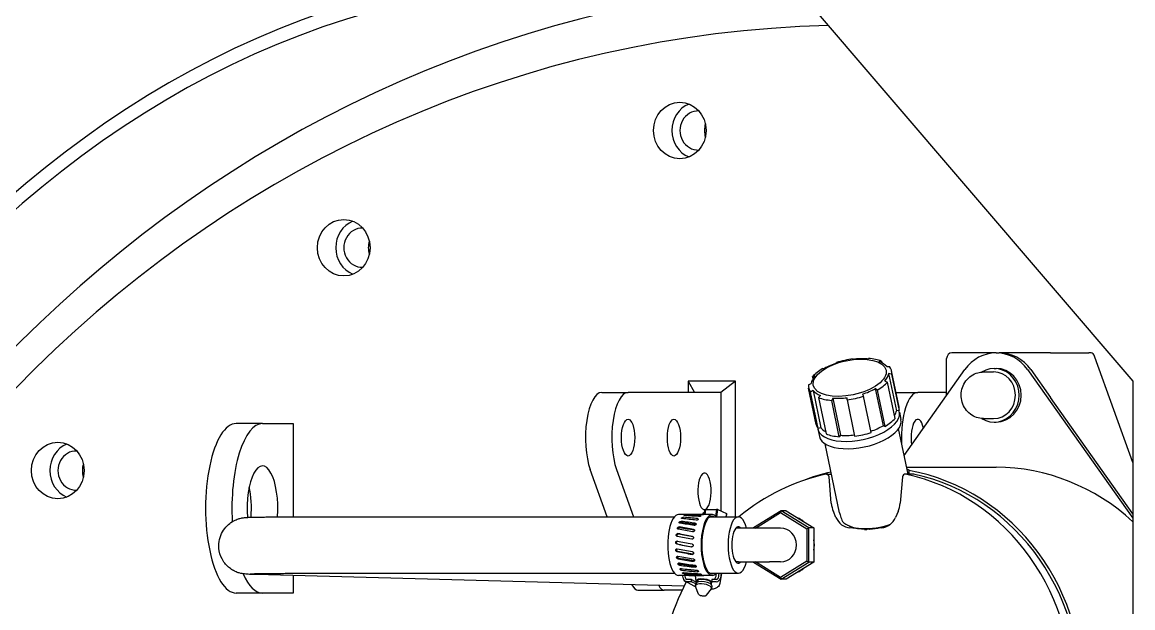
# Model space of a CAD drawing. Header units: millimetres. Extents: x -4172 to 126100, y -2 to 142133.
# Drawn here: x 13260.7 to 13654.1, y 43972.4 to 44179.6 of the extents above; entities that cross this region are included whole.
import ezdxf

# ---------------------------------------------------------------- set-up
doc = ezdxf.new("R2010")
doc.units = ezdxf.units.MM
doc.header["$LTSCALE"] = 100
doc.layers.add('Visible', color=7, linetype='Continuous', lineweight=25)

msp = doc.modelspace()

# ---------------------------------------------------------------- linework, layer by layer
at = {"layer": 'Visible'}
for p, q in [((13397.18, 44352.58), (13654.08, 44052.58)), ((13605.7, 44062.58), (13590, 44062.58)), ((13605.7, 44062.58), (13606.79, 44062.58)), ((13624.88, 44062.58), (13606.79, 44062.58)), ((13624.88, 44062.58), (13638.46, 44062.58)), ((13639.34, 44062.58), (13638.46, 44062.58)), ((13549.42, 44059.07), (13549.17, 44059.16)), ((13549.2, 44059), (13549.17, 44059.16)), ((13555, 44060.46), (13554.87, 44060.29)), ((13555, 44060.46), (13555.03, 44060.31)), ((13559.94, 44060.45), (13560.44, 44060.63)), ((13565.1, 44059.66), (13564.29, 44059.54)), ((13565.1, 44059.66), (13565.21, 44059.11)), ((13588.13, 44047.57), (13588.13, 44060.58)), ((13654.08, 44023.81), (13640.61, 44061.11)), ((13541.51, 44054.44), (13540.69, 44054.19)), ((13540.83, 44053.53), (13540.69, 44054.19)), ((13544.29, 44057.02), (13544.86, 44057.08)), ((13566.91, 44057.77), (13567.9, 44057.76)), ((13568.66, 44055.07), (13567.61, 44055.26)), ((13567.61, 44055.26), (13570.35, 44042.1)), ((13571.3, 44043.41), (13568.63, 44056.26)), ((13568.66, 44055.07), (13571.33, 44042.22)), ((13573.08, 44026.31), (13594.56, 44056.65)), ((13601.19, 44055.83), (13604.8, 44055.83)), ((13604.98, 44057.08), (13605.7, 44057.08)), ((13616.84, 44056.65), (13654.08, 44004.08)), ((13617.93, 44056.65), (13624.88, 44046.83)), ((13496.55, 44052.58), (13496.55, 44048.58)), ((13496.55, 44052.58), (13498.84, 44048.58)), ((13513.34, 44052.58), (13496.55, 44052.58)), ((13513.34, 44052.58), (13508.17, 44048.58)), ((13513.34, 44004.58), (13513.34, 44052.58)), ((13539.23, 44051.33), (13540.14, 44051.77)), ((13541.93, 44037.29), (13539.26, 44050.14)), ((13566.24, 44052.59), (13567.19, 44052.21)), ((13569.86, 44039.36), (13567.19, 44052.21)), ((13654.08, 44052.58), (13654.08, 43502.58)), ((13466, 44048.58), (13475.32, 44048.58)), ((13508.17, 44048.58), (13475.32, 44048.58)), ((13508.17, 44048.58), (13508.17, 44006.63)), ((13540.85, 44049.26), (13539.98, 44048.64)), ((13542.66, 44035.8), (13539.98, 44048.64)), ((13540.85, 44049.26), (13543.59, 44036.1)), ((13542.79, 44046.74), (13543.46, 44047.49)), ((13542.79, 44046.74), (13545.46, 44033.9)), ((13547.81, 44046.58), (13547.45, 44045.76)), ((13547.81, 44046.58), (13550.56, 44033.42)), ((13552.88, 44045.93), (13552.89, 44046.73)), ((13558.33, 44047.95), (13558.71, 44047.24)), ((13561.39, 44034.4), (13558.71, 44047.24)), ((13563.6, 44049.38), (13562.89, 44049.95)), ((13562.89, 44049.95), (13565.63, 44036.79)), ((13563.6, 44049.38), (13566.27, 44036.54)), ((13570.23, 44048.58), (13577.91, 44048.58)), ((13588.13, 44048.58), (13577.91, 44048.58)), ((13654.08, 44005.61), (13624.88, 44046.83)), ((13550.12, 44032.92), (13547.45, 44045.76)), ((13552.88, 44045.93), (13555.56, 44033.09)), ((13571.33, 44042.22), (13570.35, 44042.1)), ((13571.42, 44041.63), (13571.96, 44039.03)), ((13601.19, 44039.33), (13604.8, 44039.33)), ((13345.84, 44037.58), (13336.51, 44037.58)), ((13345.84, 44037.58), (13356.67, 44037.58)), ((13356.67, 44037.58), (13356.67, 44004.56)), ((13542.54, 44035.61), (13543.08, 44033.01)), ((13543.59, 44036.1), (13542.66, 44035.8)), ((13566.27, 44036.54), (13565.63, 44036.79)), ((13574.47, 44019.63), (13571.11, 44035.77)), ((13604.98, 44038.08), (13605.7, 44038.08)), ((13550.56, 44033.42), (13550.12, 44032.92)), ((13550.24, 44005.99), (13545.17, 44030.36)), ((13467.94, 44004.58), (13461.91, 44021.27)), ((13471.24, 44021.27), (13477.26, 44004.58)), ((13545.61, 44019.63), (13547.4, 44019.63)), ((13547.3, 44009.4), (13546.54, 44018.72)), ((13572.47, 44018.72), (13571.71, 44009.4)), ((13576.29, 44019.63), (13573.4, 44019.63)), ((13573.96, 44022.08), (13605.7, 44022.08)), ((13574.71, 44020.97), (13574.71, 44019.63)), ((13502.6, 44007.11), (13502.32, 44005.35)), ((13502.39, 44006.72), (13502.6, 44007.11)), ((13502.61, 44005.35), (13502.9, 44007.2)), ((13502.9, 44007.2), (13506.66, 44007.2)), ((13506.66, 44007.2), (13506.29, 44004.81)), ((13506.72, 44004.58), (13507.12, 44007.11)), ((13507.12, 44007.11), (13510.15, 44005.73)), ((13365.81, 44004.58), (13491.78, 44004.58)), ((13496.18, 44005.35), (13493.23, 44005.35)), ((13505.07, 44005.35), (13500.97, 44005.35)), ((13501.81, 44005.35), (13501.87, 44005.73)), ((13501.87, 44005.73), (13502.08, 44006.11)), ((13501.96, 44005.35), (13502.08, 44006.11)), ((13502.08, 44006.11), (13502.29, 44006.07)), ((13502.39, 44006.72), (13502.18, 44005.35)), ((13504.42, 44004.58), (13514.4, 44004.58)), ((13510.15, 44005.73), (13509.97, 44004.58)), ((13510.16, 44004.58), (13510.31, 44005.54)), ((13529.54, 44006.7), (13519.75, 44000.64)), ((13520.4, 44000.58), (13529.36, 44006.13)), ((13529.36, 44006.13), (13529.54, 44006.7)), ((13529.36, 44006.13), (13538.69, 44000.35)), ((13539.33, 44000.64), (13529.54, 44006.7)), ((13531.35, 44006.7), (13529.54, 44006.7)), ((13531.35, 44006.7), (13541.14, 44000.64)), ((13548.94, 44004.33), (13548.05, 44006.38)), ((13570.96, 44006.38), (13570.07, 44004.33)), ((13514.4, 44000.58), (13513.49, 44000.58)), ((13525.39, 44000.58), (13514.4, 44000.58)), ((13519.81, 44000.58), (13519.75, 44000.64)), ((13519.75, 44000.64), (13519.75, 44000.58)), ((13529.36, 44000.58), (13525.39, 44000.58)), ((13538.69, 44000.35), (13539.33, 44000.64)), ((13538.69, 44000.35), (13538.69, 43988.81)), ((13541.14, 44000.64), (13539.33, 44000.64)), ((13539.33, 43988.52), (13539.33, 44000.64)), ((13541.14, 44000.64), (13541.14, 43988.52)), ((13553.69, 44001.3), (13553.21, 44001.53)), ((13559.1, 44000.12), (13553.91, 44000.6)), ((13565.1, 44000.6), (13559.91, 44000.12)), ((13560.78, 44000.23), (13560.95, 44000.21)), ((13514.4, 43988.58), (13513.49, 43988.58)), ((13514.4, 43988.58), (13525.39, 43988.58)), ((13519.81, 43988.58), (13519.75, 43988.52)), ((13519.75, 43988.58), (13519.75, 43988.52)), ((13519.75, 43988.52), (13529.54, 43982.45)), ((13529.36, 43983.03), (13520.4, 43988.58)), ((13529.36, 43988.58), (13525.39, 43988.58)), ((13538.69, 43988.81), (13529.36, 43983.03)), ((13529.54, 43982.45), (13539.33, 43988.52)), ((13541.14, 43988.52), (13531.35, 43982.45)), ((13538.69, 43988.81), (13539.33, 43988.52)), ((13541.14, 43988.52), (13539.33, 43988.52)), ((13495.14, 43979.98), (13343.59, 43984.11)), ((13356.67, 43983.76), (13356.67, 43977.58)), ((13365.81, 43984.58), (13491.78, 43984.58)), ((13501.15, 43983.81), (13493.23, 43983.81)), ((13494.79, 43982.89), (13494.73, 43983.81)), ((13495.61, 43982.89), (13495.55, 43983.81)), ((13499.45, 43981.74), (13499.15, 43983.81)), ((13505.07, 43983.81), (13502.07, 43983.81)), ((13504.42, 43984.58), (13514.4, 43984.58)), ((13505.94, 43982.42), (13506.5, 43983.6)), ((13506.55, 43983.75), (13506.68, 43984.58)), ((13507.47, 43984.58), (13507.21, 43982.89)), ((13508.35, 43984.58), (13507.78, 43980.9)), ((13508.29, 43984.58), (13508.03, 43982.89)), ((13498.68, 43980), (13495.53, 43981.74)), ((13497.77, 43982.42), (13496.11, 43982.42)), ((13497.83, 43981.58), (13496.17, 43981.58)), ((13497.77, 43982.42), (13499.69, 43981.36)), ((13497.83, 43981.58), (13497.77, 43982.42)), ((13499.28, 43980.78), (13497.83, 43981.58)), ((13499.17, 43980.11), (13499.3, 43980.93)), ((13500.23, 43977.22), (13499.2, 43979.88)), ((13499.76, 43981.39), (13499.82, 43981.8)), ((13504.89, 43981.58), (13504.77, 43980.62)), ((13505.02, 43982.42), (13504.89, 43981.58)), ((13506.55, 43981.58), (13504.89, 43981.58)), ((13504.95, 43979.22), (13505.07, 43980.03)), ((13506.68, 43982.42), (13505.02, 43982.42)), ((13529.36, 43983.03), (13529.54, 43982.45)), ((13531.35, 43982.45), (13529.54, 43982.45)), ((13345.84, 43977.58), (13336.51, 43977.58)), ((13356.67, 43977.58), (13345.84, 43977.58)), ((13478.82, 43978.58), (13488.14, 43978.58)), ((13494.45, 43978.58), (13488.14, 43978.58)), ((13503.07, 43976.77), (13504.85, 43979.01))]:
    msp.add_line(p, q, dxfattribs=at)
for centre, major_axis, ratio, start_param, end_param in [((13461.26, 43717.58), (0, 481.5), 0.764292, 0.18649, 3.049971), ((13461.26, 43717.58), (0, -476.5), 0.764292, 3.260217, 6.201394), ((13562.74, 43717.58), (0, 476.5), 0.932595, 0.125832, 2.872934), ((13556.24, 43717.58), (0, 461), 0.932595, 0.023162, 2.902935), ((13500.15, 44141.3), (0, 10), 0.932595, 0.355768, 2.785824), ((13500.15, 44141.3), (0, 6.92), 0.932595, 6.245616, 9.462348), ((13508.81, 44141.3), (0, 6.92), 0.932595, 1.231504, 1.910089), ((13381.1, 44099.82), (0, 10), 0.932595, 0.355768, 2.785824), ((13381.1, 44099.82), (0, 6.92), 0.932595, 6.245616, 9.462348), ((13389.77, 44099.82), (0, 6.92), 0.932595, 1.231504, 1.910089), ((13590, 44060.58), (0, 2), 0.932595, 0, 1.570796), ((13605.7, 44047.58), (0, 15), 0.932595, 5.361856, 7.204515), ((13606.79, 44047.58), (0, 15), 0.932595, 5.361856, 6.283185), ((13639.34, 44057.58), (0, 5), 0.360925, 5.497787, 6.283185), ((13553.88, 44053.51), (13.71, 2.86), 0.466297, 1.803389, 2.187362), ((13553.94, 44053.2), (14.68, 3.06), 0.466297, 1.401964, 1.803389), ((13553.88, 44053.51), (13.71, 2.86), 0.466297, 1.017991, 1.401964), ((13553.94, 44053.2), (14.68, 3.06), 0.466297, 0.616565, 1.017991), ((13553.88, 44053.51), (13.71, 2.86), 0.466297, 0.232593, 0.616565), ((13604.98, 44047.58), (0, 9.5), 0.932595, 2.616929, 6.807849), ((13553.88, 44053.51), (-13.71, -2.86), 0.466297, 5.73038, 6.114353), ((13553.94, 44053.2), (14.68, 3.06), 0.466297, 2.187362, 2.588788), ((13553.88, 44053.51), (13.71, 2.86), 0.466297, 5.73038, 6.114353), ((13553.94, 44053.2), (14.68, 3.06), 0.466297, 6.114353, 6.515778), ((13604.8, 44047.58), (0, 8.25), 0.932595, 3.141593, 6.283185), ((13605.7, 44047.58), (0, 9.5), 0.932595, 3.141593, 6.283185), ((13553.94, 44053.2), (-14.68, -3.06), 0.466297, 6.114353, 6.515778), ((13553.94, 44053.2), (-14.68, -3.06), 0.466297, 2.187362, 2.588788), ((13466, 44032.58), (0, 16), 0.360925, 0, 2.356194), ((13475.32, 44032.58), (0, 16), 0.360925, 0, 2.356194), ((13553.88, 44053.51), (-13.71, -2.86), 0.466297, 0.232593, 0.616565), ((13553.94, 44053.2), (-14.68, -3.06), 0.466297, 0.616565, 1.017991), ((13553.88, 44053.51), (-13.71, -2.86), 0.466297, 1.017991, 1.401964), ((13553.94, 44053.2), (-14.68, -3.06), 0.466297, 1.401964, 1.803389), ((13553.88, 44053.51), (-13.71, -2.86), 0.466297, 1.803389, 2.187362), ((13577.91, 44032.58), (0, 16), 0.360925, 0, 1.692101), ((13556.62, 44040.35), (14.68, 3.06), 0.466297, 6.114353, 6.283185), ((13556.98, 44038.62), (14.44, 3.01), 0.466297, 3.079381, 6.370733), ((13557.52, 44036.02), (-14.44, -3.01), 0.466297, 0, 3.141593), ((13556.62, 44040.35), (-14.68, -3.06), 0.466297, 2.187362, 2.588788), ((13556.62, 44040.35), (13.71, 2.86), 0.466297, 5.860144, 6.114353), ((13577.91, 44032.58), (0, 6.5), 0.360925, 5.259768, 8.249283), ((13336.51, 44007.58), (0, 30), 0.360925, 0, 3.141593), ((13345.84, 44007.58), (0, 30), 0.360925, 0, 1.729884), ((13556.62, 44040.35), (-14.68, -3.06), 0.466297, 0, 0.232593), ((13556.62, 44040.35), (-13.71, -2.86), 0.466297, 0.232593, 0.507123), ((13556.62, 44040.35), (-14.68, -3.06), 0.466297, 1.401964, 1.803389), ((13556.62, 44040.35), (-13.71, -2.86), 0.466297, 1.820344, 2.187362), ((13556.62, 44040.35), (-14.68, -3.06), 0.466297, 0.616565, 1.017991), ((13556.62, 44040.35), (-13.71, -2.86), 0.466297, 1.017991, 1.389775), ((13279.84, 44020.93), (0, 10), 0.932595, 0.355768, 2.785824), ((13279.84, 44020.93), (0, 6.92), 0.932595, 6.245616, 9.462348), ((13288.5, 44020.93), (0, 6.92), 0.932595, 1.231504, 1.910089), ((13345.84, 44007.58), (0, 15), 0.360925, 4.508062, 8.070527), ((13502.39, 44013.58), (0, -6.5), 0.360925, 0.159798, 6.368956), ((13559.51, 43942.58), (0, 78.5), 0.932595, 0.193462, 0.660581), ((13562.39, 43942.58), (0, 79.5), 0.932595, 0.205812, 0.347372), ((13545.61, 44018.63), (0, 1), 0.932595, 4.799655, 6.476647), ((13559.51, 43942.58), (0, 78.5), 0.932595, 3.184635, 6.089723), ((13562.39, 43942.58), (0, 78.5), 0.932595, 3.147556, 6.089723), ((13562.39, 43942.58), (0, -79.5), 0.932595, 0.037046, 2.97471), ((13573.4, 44018.63), (0, 1), 0.932595, 6.089723, 7.766715), ((13576.29, 44018.63), (0, 1), 0.932595, 6.089723, 6.283185), ((13605.7, 43942.58), (0, 79.5), 0.932595, 5.572391, 6.283185), ((13336.51, 44007.58), (0, 15), 0.360925, 4.499147, 5.245363), ((13506.09, 44005.63), (4.39, -0.68), 0.368444, 2.439823, 2.546404), ((13506.09, 44005.63), (4.39, -0.68), 0.368444, 1.392626, 1.499207), ((13555.66, 44010.18), (0, 9), 0.932595, 1.658063, 2.007129), ((13563.35, 44010.18), (0, -9), 0.932595, 1.134464, 1.48353), ((13493.23, 43994.58), (0, 10.77), 0.360925, 0, 3.141593), ((13501.81, 43994.58), (52.88, -8.08), 0.134742, 1.642107, 1.736583), ((13496.48, 43994.58), (-52.25, 5.89), 0.172533, 4.675223, 4.7697), ((13501.81, 43994.58), (-52.25, 5.89), 0.172533, 4.768197, 4.862674), ((13496.48, 43994.58), (-51.85, 3.19), 0.198361, 4.650772, 4.745249), ((13501.81, 43994.58), (49.3, -5.56), 0.172533, 1.631418, 1.715288), ((13501.81, 43994.58), (-51.85, 3.19), 0.198361, 4.743746, 4.838223), ((13496.48, 43994.58), (-51.71, 0.18), 0.208242, 4.620546, 4.715023), ((13501.81, 43994.58), (-51.71, 0.18), 0.208242, 4.71352, 4.78103), ((13505.07, 43994.58), (0, -10.77), 0.360925, 2.761256, 6.663522), ((13505.07, 43994.58), (0, -10.16), 0.360925, 2.963888, 6.46089), ((13506.09, 44005.63), (4.39, -0.68), 0.368444, 0.345428, 0.452009), ((13514.4, 43994.58), (0, -10), 0.363906, 2.214297, 7.210481), ((13531.53, 43994.58), (0, -10.48), 0.932595, 2.49887, 2.737118), ((13554.44, 44007.08), (0, -6.5), 0.932595, 5.148721, 6.195919), ((13569.19, 43980.05), (-18.7, 28.3), 0.136374, 0.33039, 0.455997), ((13563.57, 44007.01), (-12.97, -2.7), 0.466297, 0.243368, 1.840724), ((13564.57, 44007.08), (0, -6.5), 0.932595, 0.087266, 1.134464), ((13496.48, 43994.58), (53.69, -9.63), 0.089648, 1.555231, 1.649707), ((13501.81, 43994.58), (53.69, -9.63), 0.089648, 1.648205, 1.742682), ((13501.81, 43994.58), (-50.65, 9.09), 0.089648, 4.789752, 4.889916), ((13496.48, 43994.58), (52.88, -8.08), 0.134742, 1.549133, 1.643609), ((13501.81, 43994.58), (-49.89, 7.62), 0.134742, 4.783654, 4.883818), ((13514.4, 43994.58), (0, -6.5), 0.363906, 2.746802, 6.677976), ((13529.36, 43994.58), (0, 6), 0.932595, 3.141593, 6.283185), ((13563.66, 44006.58), (12.48, 2.6), 0.466297, 3.69679, 4.943767), ((13559.51, 44005.1), (0, -5), 0.932595, 6.195919, 6.370452), ((13496.48, 43994.58), (54.62, -10.53), 0.041426, 1.553346, 1.647823), ((13501.81, 43994.58), (55.6, -10.76), 0.00663, 4.550018, 4.644495), ((13501.81, 43994.58), (54.62, -10.53), 0.041426, 1.64632, 1.740797), ((13501.81, 43994.58), (-51.53, 9.93), 0.041426, 4.787868, 4.888031), ((13531.53, 43994.58), (0, -10.48), 0.932595, 1.389877, 1.751715), ((13496.48, 43994.58), (55.6, -10.76), 0.00663, 4.642992, 4.737469), ((13496.48, 43994.58), (56.57, -10.36), 0.052015, 4.654042, 4.748519), ((13501.81, 43994.58), (56.57, -10.36), 0.052015, 4.561068, 4.655545), ((13496.48, 43994.58), (-52.45, 10.15), 0.00663, 1.501355, 1.599924), ((13496.48, 43994.58), (-53.36, 9.77), 0.052015, 1.512405, 1.612568), ((13496.48, 43994.58), (57.46, -9.36), 0.092767, 4.666486, 4.760963), ((13501.81, 43994.58), (57.46, -9.36), 0.092767, 4.573512, 4.667989), ((13496.48, 43994.58), (-54.21, 8.83), 0.092767, 1.524848, 1.625012), ((13501.81, 43994.58), (58.24, -7.81), 0.127262, 4.585819, 4.680296), ((13496.48, 43994.58), (58.24, -7.81), 0.127262, 4.678793, 4.77327), ((13496.48, 43994.58), (-54.94, 7.37), 0.127262, 1.537155, 1.637318), ((13345.84, 44007.58), (0, -30), 0.360925, 5.596542, 6.283185), ((13501.81, 43994.58), (58.86, -5.81), 0.154104, 4.59706, 4.691537), ((13496.48, 43994.58), (58.86, -5.81), 0.154104, 4.690034, 4.784511), ((13496.48, 43994.58), (-55.52, 5.48), 0.154104, 1.548396, 1.62697), ((13501.81, 43994.58), (59.27, -3.45), 0.17213, 4.606956, 4.701433), ((13496.48, 43994.58), (59.27, -3.45), 0.17213, 4.69993, 4.794407), ((13501.81, 43994.58), (59.47, -0.87), 0.180497, 4.615829, 4.710306), ((13496.48, 43994.58), (59.47, -0.87), 0.180497, 4.708803, 4.80328), ((13502.78, 43984.33), (3.76, -0.58), 0.368444, 6.171985, 6.706474), ((13531.53, 43994.58), (0, -10.48), 0.932595, 0.404475, 0.642723), ((13478.82, 43988.58), (0, -10), 0.360925, 5.656142, 6.283185), ((13559.51, 43942.58), (0, -78.5), 0.932595, 4.193361, 6.017767), ((13488.14, 43988.58), (0, -10), 0.360925, 5.701594, 6.283185), ((13496.07, 43982.89), (-0.77, 1.11), 0.927212, 0.997674, 2.56847), ((13496.07, 43982.89), (-0.277, 0.398), 0.927212, 0.997674, 2.56847), ((13502.06, 43979.66), (-2.89, 0.45), 0.368444, 2.933312, 6.491466), ((13502.33, 43981.41), (-2.89, 0.45), 0.368444, 3.683591, 6.699134), ((13502.19, 43980.48), (-2.89, 0.45), 0.368444, 3.141593, 6.283185), ((13502.33, 43981.41), (-2.51, 0.39), 0.368444, 3.285772, 6.283185), ((13506.75, 43982.89), (0.94, 1.04), 0.854899, 3.796505, 5.367301), ((13506.75, 43982.89), (0.338, 0.376), 0.854899, 3.796505, 5.367301)]:
    msp.add_ellipse(centre, major_axis=major_axis, ratio=ratio, start_param=start_param, end_param=end_param, dxfattribs=at)
for centre, major_axis, ratio in [((13493.65, 44141.3), (0, 10), 0.932595), ((13374.61, 44099.82), (0, 10), 0.932595), ((13553.82, 44053.78), (-12.89, -2.69), 0.466297), ((13475.32, 44032.58), (0, 6.5), 0.360925), ((13491.57, 44032.58), (0, 6.5), 0.360925), ((13273.34, 44020.93), (0, 10), 0.932595)]:
    msp.add_ellipse(centre, major_axis=major_axis, ratio=ratio, dxfattribs=at)
for points, knots in [([(13601.19, 44039.33), (13600.36, 44039.33), (13599.54, 44039.47), (13597.96, 44040), (13597.22, 44040.4), (13595.87, 44041.42), (13595.28, 44042.04), (13594.3, 44043.46), (13593.92, 44044.25), (13593.41, 44045.94), (13593.28, 44046.83), (13593.31, 44048.61), (13593.46, 44049.5), (13594.04, 44051.18), (13594.45, 44051.97), (13595.51, 44053.38), (13596.15, 44053.99), (13597.57, 44054.96), (13598.35, 44055.33), (13599.83, 44055.74), (13600.51, 44055.83), (13601.19, 44055.83)], [1.570796, 1.570796, 1.570796, 1.570796, 1.877258, 1.877258, 2.18656, 2.18656, 2.502987, 2.502987, 2.827605, 2.827605, 3.15826, 3.15826, 3.490943, 3.490943, 3.82112, 3.82112, 4.144754, 4.144754, 4.459921, 4.459921, 4.712389, 4.712389, 4.712389, 4.712389]), ([(13574.09, 44021.47), (13574.26, 44021.42), (13574.4, 44021.38), (13574.75, 44021.26), (13574.89, 44021.18), (13574.94, 44021.06), (13574.87, 44021.01), (13574.71, 44020.97)], [-1.0639039, -1.0639039, -1.0639039, -1.0639039, -0.9092327, -0.9092327, -0.6061551, -0.6061551, -0.3233184, -0.3233184, -0.3233184, -0.3233184]), ([(13343.59, 43984.11), (13343.12, 43984.13), (13342.7, 43984.14), (13341.93, 43984.17), (13341.57, 43984.18), (13340.93, 43984.21), (13340.65, 43984.22), (13340.09, 43984.26), (13339.85, 43984.27), (13339.26, 43984.34), (13339.04, 43984.36), (13338.38, 43984.48), (13338.09, 43984.53), (13337.21, 43984.79), (13336.75, 43984.92), (13335.53, 43985.53), (13335.07, 43985.78), (13334.06, 43986.52), (13333.58, 43986.91), (13332.68, 43987.88), (13332.29, 43988.36), (13331.35, 43989.85), (13330.8, 43991.07), (13330.34, 43993.54), (13330.32, 43994.69), (13330.63, 43996.82), (13330.96, 43997.79), (13331.8, 43999.56), (13332.33, 44000.29), (13333.52, 44001.66), (13334.13, 44002.14), (13335.47, 44003.08), (13336.04, 44003.33), (13337.14, 44003.79), (13337.53, 44003.89), (13338.16, 44004.06), (13338.38, 44004.11), (13338.8, 44004.19), (13338.97, 44004.21), (13339.37, 44004.27), (13339.54, 44004.28), (13340.2, 44004.34), (13340.53, 44004.36), (13341.26, 44004.39), (13341.57, 44004.4), (13342.28, 44004.42), (13342.67, 44004.43), (13343.53, 44004.45), (13344, 44004.46), (13345, 44004.47), (13345.54, 44004.48), (13346.68, 44004.49), (13347.28, 44004.5), (13348.57, 44004.51), (13349.25, 44004.52), (13350.68, 44004.53), (13351.43, 44004.54), (13352.98, 44004.55), (13353.78, 44004.55), (13355.43, 44004.56), (13356.28, 44004.56), (13358.04, 44004.57), (13358.95, 44004.57), (13360.82, 44004.57), (13361.77, 44004.58), (13363.71, 44004.58), (13364.69, 44004.58), (13365.73, 44004.58), (13365.77, 44004.58), (13365.81, 44004.58)], [3.090059, 3.090059, 3.090059, 3.090059, 3.171565, 3.171565, 3.253341, 3.253341, 3.334429, 3.334429, 3.413886, 3.413886, 3.453633, 3.453633, 3.47504, 3.47504, 3.489876, 3.489876, 3.496538, 3.496538, 3.501156, 3.501156, 3.50425, 3.50425, 3.508922, 3.508922, 3.512369, 3.512369, 3.515768, 3.515768, 3.519832, 3.519832, 3.5256, 3.5256, 3.535114, 3.535114, 3.549409, 3.549409, 3.564459, 3.564459, 3.583872, 3.583872, 3.619006, 3.619006, 3.735649, 3.735649, 3.815902, 3.815902, 3.897221, 3.897221, 3.978753, 3.978753, 4.059476, 4.059476, 4.139861, 4.139861, 4.22132, 4.22132, 4.302818, 4.302818, 4.383302, 4.383302, 4.463416, 4.463416, 4.54459, 4.54459, 4.625777, 4.625777, 4.705928, 4.705928, 4.709192, 4.709192, 4.709192, 4.709192]), ([(13493.72, 44002.27), (13493.69, 44002.28), (13493.66, 44002.28), (13493.58, 44002.31), (13493.54, 44002.34), (13493.48, 44002.4), (13493.46, 44002.44), (13493.44, 44002.53), (13493.45, 44002.57), (13493.48, 44002.66), (13493.51, 44002.7), (13493.6, 44002.78), (13493.65, 44002.82), (13493.76, 44002.88), (13493.82, 44002.9), (13493.95, 44002.94), (13494.02, 44002.94), (13494.11, 44002.94), (13494.13, 44002.94), (13494.16, 44002.94)], [-0.297539, -0.297539, -0.297539, -0.297539, -0.2872549, -0.2872549, -0.2681189, -0.2681189, -0.2489743, -0.2489743, -0.2298297, -0.2298297, -0.210663, -0.210663, -0.1914964, -0.1914964, -0.1723459, -0.1723459, -0.1531954, -0.1531954, -0.1443422, -0.1443422, -0.1443422, -0.1443422]), ([(13494.51, 44003.92), (13494.48, 44003.92), (13494.45, 44003.93), (13494.37, 44003.94), (13494.33, 44003.96), (13494.27, 44004.01), (13494.25, 44004.04), (13494.24, 44004.09), (13494.25, 44004.13), (13494.3, 44004.19), (13494.33, 44004.22), (13494.42, 44004.27), (13494.47, 44004.3), (13494.59, 44004.33), (13494.65, 44004.35), (13494.79, 44004.37), (13494.85, 44004.38), (13494.94, 44004.38), (13494.97, 44004.38), (13495, 44004.37)], [-0.297539, -0.297539, -0.297539, -0.297539, -0.2872549, -0.2872549, -0.2681189, -0.2681189, -0.2489743, -0.2489743, -0.2298297, -0.2298297, -0.2106519, -0.2106519, -0.191474, -0.191474, -0.1723347, -0.1723347, -0.1531954, -0.1531954, -0.1443419, -0.1443419, -0.1443419, -0.1443419]), ([(13495.41, 44004.96), (13495.38, 44004.97), (13495.35, 44004.97), (13495.28, 44004.98), (13495.24, 44004.99), (13495.19, 44005.01), (13495.17, 44005.03), (13495.16, 44005.06), (13495.18, 44005.07), (13495.22, 44005.1), (13495.26, 44005.11), (13495.35, 44005.14), (13495.41, 44005.15), (13495.52, 44005.17), (13495.59, 44005.17), (13495.73, 44005.18), (13495.79, 44005.19), (13495.88, 44005.19), (13495.91, 44005.18), (13495.93, 44005.18)], [-0.297539, -0.297539, -0.297539, -0.297539, -0.2872549, -0.2872549, -0.2681189, -0.2681189, -0.2489743, -0.2489743, -0.2298297, -0.2298297, -0.210663, -0.210663, -0.1914964, -0.1914964, -0.1723459, -0.1723459, -0.1531954, -0.1531954, -0.1443422, -0.1443422, -0.1443422, -0.1443422]), ([(13496.39, 44005.35), (13496.36, 44005.35), (13496.33, 44005.35), (13496.25, 44005.35), (13496.21, 44005.35), (13496.18, 44005.35), (13496.18, 44005.35), (13496.18, 44005.35)], [-0.29753896, -0.29753896, -0.29753896, -0.29753896, -0.28725487, -0.28725487, -0.2681189, -0.2681189, -0.26607728, -0.26607728, -0.26607728, -0.26607728]), ([(13499.91, 44003.91), (13499.95, 44003.91), (13499.97, 44003.9), (13500.05, 44003.88), (13500.09, 44003.86), (13500.15, 44003.81), (13500.17, 44003.79), (13500.18, 44003.72), (13500.17, 44003.68), (13500.13, 44003.61), (13500.1, 44003.58), (13500.01, 44003.51), (13499.96, 44003.48), (13499.85, 44003.42), (13499.78, 44003.4), (13499.65, 44003.37), (13499.58, 44003.36), (13499.52, 44003.36), (13499.5, 44003.36), (13499.47, 44003.37), (13499.44, 44003.37)], [-0.1443435, -0.1443435, -0.1443435, -0.1443435, -0.1340594, -0.1340594, -0.1149235, -0.1149235, -0.0957789, -0.0957789, -0.0766343, -0.0766343, -0.0574564, -0.0574564, -0.0382786, -0.0382786, -0.0191393, -0.0191393, 0, 0, 0, 0.0088535, 0.0088535, 0.0088535, 0.0088535]), ([(13500.82, 44004.96), (13500.85, 44004.96), (13500.88, 44004.96), (13500.96, 44004.94), (13501, 44004.93), (13501.05, 44004.91), (13501.07, 44004.89), (13501.07, 44004.86), (13501.06, 44004.84), (13501.02, 44004.8), (13500.98, 44004.77), (13500.89, 44004.73), (13500.83, 44004.71), (13500.72, 44004.68), (13500.65, 44004.67), (13500.52, 44004.65), (13500.45, 44004.65), (13500.39, 44004.65), (13500.36, 44004.65), (13500.34, 44004.65), (13500.31, 44004.65)], [-0.1443435, -0.1443435, -0.1443435, -0.1443435, -0.1340594, -0.1340594, -0.1149235, -0.1149235, -0.0957789, -0.0957789, -0.0766343, -0.0766343, -0.0574564, -0.0574564, -0.0382786, -0.0382786, -0.0191393, -0.0191393, 0, 0, 0, 0.0088535, 0.0088535, 0.0088535, 0.0088535]), ([(13501.79, 44005.35), (13501.82, 44005.35), (13501.85, 44005.35), (13501.93, 44005.35), (13501.97, 44005.35), (13502.02, 44005.34), (13502.04, 44005.34), (13502.04, 44005.34), (13502.03, 44005.33), (13501.98, 44005.32), (13501.94, 44005.32), (13501.85, 44005.31), (13501.79, 44005.3), (13501.68, 44005.29), (13501.61, 44005.29), (13501.47, 44005.29), (13501.41, 44005.28), (13501.35, 44005.28), (13501.32, 44005.28), (13501.29, 44005.28), (13501.26, 44005.28)], [-0.1443435, -0.1443435, -0.1443435, -0.1443435, -0.1340594, -0.1340594, -0.1149235, -0.1149235, -0.0957789, -0.0957789, -0.0766343, -0.0766343, -0.0574564, -0.0574564, -0.0382786, -0.0382786, -0.0191393, -0.0191393, 0, 0, 0, 0.0088535, 0.0088535, 0.0088535, 0.0088535]), ([(13550.7, 44004.33), (13550.75, 44004.16), (13550.81, 44003.99), (13551, 44003.49), (13551.14, 44003.19), (13551.28, 44002.93)], [0.2812621, 0.2812621, 0.2812621, 0.2812621, 0.3377415, 0.3377415, 0.449448, 0.449448, 0.449448, 0.449448]), ([(13493.11, 44000.14), (13493.08, 44000.14), (13493.05, 44000.15), (13492.97, 44000.18), (13492.92, 44000.22), (13492.86, 44000.29), (13492.83, 44000.34), (13492.81, 44000.45), (13492.81, 44000.51), (13492.83, 44000.61), (13492.86, 44000.67), (13492.93, 44000.77), (13492.98, 44000.82), (13493.08, 44000.89), (13493.15, 44000.92), (13493.27, 44000.97), (13493.34, 44000.98), (13493.43, 44000.98), (13493.45, 44000.97), (13493.48, 44000.97)], [-0.297539, -0.297539, -0.297539, -0.297539, -0.2872549, -0.2872549, -0.2681189, -0.2681189, -0.2489743, -0.2489743, -0.2298297, -0.2298297, -0.2106519, -0.2106519, -0.191474, -0.191474, -0.1723347, -0.1723347, -0.1531954, -0.1531954, -0.1443419, -0.1443419, -0.1443419, -0.1443419]), ([(13493.67, 44000.65), (13493.64, 44000.66), (13493.62, 44000.66), (13493.53, 44000.66), (13493.46, 44000.65), (13493.34, 44000.61), (13493.27, 44000.58), (13493.17, 44000.5), (13493.12, 44000.46), (13493.05, 44000.35), (13493.02, 44000.3), (13493, 44000.22), (13493, 44000.2), (13493, 44000.17)], [0.14435538, 0.14435538, 0.14435538, 0.14435538, 0.15320907, 0.15320907, 0.17234884, 0.17234884, 0.1914886, 0.1914886, 0.21067165, 0.21067165, 0.2298547, 0.2298547, 0.23822648, 0.23822648, 0.23822648, 0.23822648]), ([(13494.32, 44002.5), (13494.29, 44002.51), (13494.26, 44002.51), (13494.17, 44002.51), (13494.11, 44002.5), (13493.98, 44002.47), (13493.91, 44002.44), (13493.8, 44002.38), (13493.75, 44002.35), (13493.7, 44002.3), (13493.69, 44002.29), (13493.68, 44002.28)], [0.14435538, 0.14435538, 0.14435538, 0.14435538, 0.15320907, 0.15320907, 0.17234884, 0.17234884, 0.1914886, 0.1914886, 0.21067165, 0.21067165, 0.2147714, 0.2147714, 0.2147714, 0.2147714]), ([(13498.52, 44000.12), (13498.56, 44000.12), (13498.59, 44000.11), (13498.67, 44000.07), (13498.71, 44000.04), (13498.78, 43999.96), (13498.81, 43999.91), (13498.83, 43999.8), (13498.83, 43999.74), (13498.81, 43999.63), (13498.79, 43999.57), (13498.72, 43999.46), (13498.67, 43999.41), (13498.58, 43999.33), (13498.52, 43999.29), (13498.39, 43999.25), (13498.33, 43999.23), (13498.27, 43999.23), (13498.24, 43999.23), (13498.21, 43999.24), (13498.18, 43999.24)], [-0.1443435, -0.1443435, -0.1443435, -0.1443435, -0.1340594, -0.1340594, -0.1149235, -0.1149235, -0.0957789, -0.0957789, -0.0766343, -0.0766343, -0.0574564, -0.0574564, -0.0382786, -0.0382786, -0.0191393, -0.0191393, 0, 0, 0, 0.0088535, 0.0088535, 0.0088535, 0.0088535]), ([(13498.83, 43999.77), (13498.82, 43999.77), (13498.81, 43999.78), (13498.77, 43999.79), (13498.74, 43999.8), (13498.71, 43999.81)], [0.43702801, 0.43702801, 0.43702801, 0.43702801, 0.44049121, 0.44049121, 0.45077533, 0.45077533, 0.45077533, 0.45077533]), ([(13499.13, 44002.26), (13499.16, 44002.26), (13499.19, 44002.25), (13499.27, 44002.22), (13499.32, 44002.19), (13499.38, 44002.13), (13499.4, 44002.09), (13499.42, 44002), (13499.41, 44001.95), (13499.38, 44001.86), (13499.35, 44001.81), (13499.27, 44001.71), (13499.22, 44001.67), (13499.12, 44001.6), (13499.05, 44001.57), (13498.93, 44001.53), (13498.86, 44001.52), (13498.8, 44001.52), (13498.77, 44001.52), (13498.74, 44001.52), (13498.72, 44001.53)], [-0.1443435, -0.1443435, -0.1443435, -0.1443435, -0.1340595, -0.1340595, -0.1149235, -0.1149235, -0.0957789, -0.0957789, -0.0766343, -0.0766343, -0.0574676, -0.0574676, -0.038301, -0.038301, -0.0191505, -0.0191505, 0, 0, 0, 0.0088533, 0.0088533, 0.0088533, 0.0088533]), ([(13492.56, 43994.96), (13492.53, 43994.96), (13492.49, 43994.97), (13492.4, 43995.01), (13492.35, 43995.05), (13492.27, 43995.14), (13492.23, 43995.2), (13492.19, 43995.33), (13492.18, 43995.39), (13492.18, 43995.52), (13492.19, 43995.59), (13492.25, 43995.71), (13492.29, 43995.77), (13492.37, 43995.86), (13492.43, 43995.9), (13492.55, 43995.95), (13492.61, 43995.96), (13492.7, 43995.96), (13492.73, 43995.96), (13492.76, 43995.96)], [-0.297539, -0.297539, -0.297539, -0.297539, -0.2872549, -0.2872549, -0.2681189, -0.2681189, -0.2489743, -0.2489743, -0.2298297, -0.2298297, -0.210663, -0.210663, -0.1914964, -0.1914964, -0.1723459, -0.1723459, -0.1531954, -0.1531954, -0.1443422, -0.1443422, -0.1443422, -0.1443422]), ([(13492.72, 43997.64), (13492.68, 43997.65), (13492.65, 43997.66), (13492.57, 43997.7), (13492.52, 43997.74), (13492.44, 43997.82), (13492.41, 43997.88), (13492.38, 43998), (13492.37, 43998.06), (13492.39, 43998.18), (13492.41, 43998.25), (13492.47, 43998.36), (13492.52, 43998.42), (13492.61, 43998.5), (13492.67, 43998.54), (13492.8, 43998.59), (13492.86, 43998.6), (13492.95, 43998.6), (13492.98, 43998.6), (13493, 43998.59)], [-0.297539, -0.297539, -0.297539, -0.297539, -0.2872549, -0.2872549, -0.2681189, -0.2681189, -0.2489743, -0.2489743, -0.2298297, -0.2298297, -0.2106519, -0.2106519, -0.191474, -0.191474, -0.1723347, -0.1723347, -0.1531954, -0.1531954, -0.1443419, -0.1443419, -0.1443419, -0.1443419]), ([(13492.84, 43995.94), (13492.8, 43995.93), (13492.75, 43995.92), (13492.65, 43995.88), (13492.6, 43995.84), (13492.51, 43995.75), (13492.47, 43995.69), (13492.42, 43995.57), (13492.4, 43995.5), (13492.4, 43995.37), (13492.41, 43995.3), (13492.45, 43995.18), (13492.49, 43995.12), (13492.57, 43995.03), (13492.62, 43994.99), (13492.71, 43994.95), (13492.75, 43994.94), (13492.78, 43994.94)], [0.1588582, 0.1588582, 0.1588582, 0.1588582, 0.1723614, 0.1723614, 0.1915138, 0.1915138, 0.2106842, 0.2106842, 0.2298547, 0.2298547, 0.2490004, 0.2490004, 0.2681461, 0.2681461, 0.2872821, 0.2872821, 0.2975663, 0.2975663, 0.2975663, 0.2975663]), ([(13493.22, 43998.42), (13493.19, 43998.42), (13493.16, 43998.42), (13493.07, 43998.42), (13493.01, 43998.41), (13492.88, 43998.36), (13492.83, 43998.33), (13492.73, 43998.24), (13492.69, 43998.19), (13492.62, 43998.07), (13492.6, 43998.01), (13492.59, 43997.89), (13492.59, 43997.82), (13492.62, 43997.73), (13492.63, 43997.69), (13492.65, 43997.66)], [0.1443554, 0.1443554, 0.1443554, 0.1443554, 0.1532091, 0.1532091, 0.1723488, 0.1723488, 0.1914886, 0.1914886, 0.2106717, 0.2106717, 0.2298547, 0.2298547, 0.2490004, 0.2490004, 0.2605056, 0.2605056, 0.2605056, 0.2605056]), ([(13498.13, 43997.63), (13498.16, 43997.62), (13498.19, 43997.61), (13498.28, 43997.58), (13498.33, 43997.54), (13498.4, 43997.45), (13498.43, 43997.4), (13498.47, 43997.27), (13498.48, 43997.21), (13498.46, 43997.08), (13498.45, 43997.02), (13498.39, 43996.9), (13498.35, 43996.84), (13498.26, 43996.75), (13498.2, 43996.71), (13498.08, 43996.66), (13498.02, 43996.65), (13497.96, 43996.65), (13497.93, 43996.65), (13497.9, 43996.65), (13497.87, 43996.66)], [-0.1443435, -0.1443435, -0.1443435, -0.1443435, -0.1340595, -0.1340595, -0.1149235, -0.1149235, -0.0957789, -0.0957789, -0.0766343, -0.0766343, -0.0574676, -0.0574676, -0.038301, -0.038301, -0.0191505, -0.0191505, 0, 0, 0, 0.0088533, 0.0088533, 0.0088533, 0.0088533]), ([(13492.65, 43992.25), (13492.61, 43992.25), (13492.58, 43992.26), (13492.49, 43992.3), (13492.43, 43992.34), (13492.34, 43992.43), (13492.3, 43992.48), (13492.24, 43992.61), (13492.23, 43992.67), (13492.22, 43992.8), (13492.23, 43992.87), (13492.27, 43992.99), (13492.3, 43993.05), (13492.38, 43993.14), (13492.43, 43993.18), (13492.55, 43993.23), (13492.61, 43993.24), (13492.7, 43993.24), (13492.73, 43993.24), (13492.75, 43993.23)], [-0.297539, -0.297539, -0.297539, -0.297539, -0.2872549, -0.2872549, -0.2681189, -0.2681189, -0.2489743, -0.2489743, -0.2298297, -0.2298297, -0.210663, -0.210663, -0.1914964, -0.1914964, -0.1723459, -0.1723459, -0.1531954, -0.1531954, -0.1443422, -0.1443422, -0.1443422, -0.1443422]), ([(13492.56, 43993.23), (13492.56, 43993.23), (13492.56, 43993.23), (13492.52, 43993.18), (13492.48, 43993.12), (13492.44, 43993), (13492.43, 43992.93), (13492.44, 43992.81), (13492.46, 43992.74), (13492.52, 43992.62), (13492.56, 43992.56), (13492.65, 43992.47), (13492.7, 43992.43), (13492.8, 43992.39), (13492.83, 43992.38), (13492.86, 43992.38)], [0.1914263, 0.1914263, 0.1914263, 0.1914263, 0.1915138, 0.1915138, 0.2106842, 0.2106842, 0.2298547, 0.2298547, 0.2490004, 0.2490004, 0.2681461, 0.2681461, 0.2872821, 0.2872821, 0.2975663, 0.2975663, 0.2975663, 0.2975663]), ([(13497.97, 43994.94), (13498, 43994.93), (13498.04, 43994.92), (13498.13, 43994.88), (13498.18, 43994.85), (13498.26, 43994.76), (13498.3, 43994.7), (13498.35, 43994.57), (13498.36, 43994.51), (13498.36, 43994.38), (13498.35, 43994.31), (13498.3, 43994.18), (13498.27, 43994.13), (13498.18, 43994.04), (13498.13, 43994), (13498.01, 43993.95), (13497.95, 43993.93), (13497.89, 43993.93), (13497.86, 43993.93), (13497.84, 43993.94), (13497.81, 43993.94)], [-0.1443435, -0.1443435, -0.1443435, -0.1443435, -0.1340595, -0.1340595, -0.1149235, -0.1149235, -0.0957789, -0.0957789, -0.0766343, -0.0766343, -0.0574676, -0.0574676, -0.038301, -0.038301, -0.0191505, -0.0191505, 0, 0, 0, 0.0088533, 0.0088533, 0.0088533, 0.0088533]), ([(13498.06, 43992.23), (13498.1, 43992.22), (13498.13, 43992.21), (13498.22, 43992.17), (13498.28, 43992.14), (13498.37, 43992.05), (13498.41, 43991.99), (13498.47, 43991.87), (13498.49, 43991.81), (13498.5, 43991.68), (13498.5, 43991.62), (13498.46, 43991.5), (13498.43, 43991.44), (13498.36, 43991.36), (13498.31, 43991.32), (13498.2, 43991.27), (13498.13, 43991.26), (13498.07, 43991.26), (13498.05, 43991.26), (13498.02, 43991.26), (13497.99, 43991.26)], [-0.1443435, -0.1443435, -0.1443435, -0.1443435, -0.1340595, -0.1340595, -0.1149235, -0.1149235, -0.0957789, -0.0957789, -0.0766343, -0.0766343, -0.0574676, -0.0574676, -0.038301, -0.038301, -0.0191505, -0.0191505, 0, 0, 0, 0.0088533, 0.0088533, 0.0088533, 0.0088533]), ([(13498.2, 43991.4), (13498.23, 43991.39), (13498.26, 43991.39), (13498.29, 43991.39), (13498.32, 43991.39), (13498.36, 43991.39), (13498.4, 43991.4)], [0.29756471, 0.29756471, 0.29756471, 0.29756471, 0.30641814, 0.30641814, 0.30641814, 0.31767907, 0.31767907, 0.31767907, 0.31767907]), ([(13492.98, 43989.68), (13492.95, 43989.69), (13492.91, 43989.7), (13492.82, 43989.73), (13492.76, 43989.77), (13492.66, 43989.85), (13492.61, 43989.9), (13492.54, 43990.01), (13492.52, 43990.08), (13492.5, 43990.19), (13492.5, 43990.25), (13492.54, 43990.37), (13492.56, 43990.42), (13492.64, 43990.51), (13492.68, 43990.54), (13492.79, 43990.59), (13492.85, 43990.6), (13492.94, 43990.6), (13492.97, 43990.6), (13493, 43990.59)], [-0.297539, -0.297539, -0.297539, -0.297539, -0.2872549, -0.2872549, -0.2681189, -0.2681189, -0.2489743, -0.2489743, -0.2298297, -0.2298297, -0.210663, -0.210663, -0.1914964, -0.1914964, -0.1723459, -0.1723459, -0.1531954, -0.1531954, -0.1443422, -0.1443422, -0.1443422, -0.1443422]), ([(13492.71, 43990.55), (13492.7, 43990.51), (13492.7, 43990.46), (13492.72, 43990.35), (13492.74, 43990.29), (13492.81, 43990.18), (13492.85, 43990.13), (13492.95, 43990.05), (13493.01, 43990.01), (13493.11, 43989.98), (13493.14, 43989.97), (13493.18, 43989.96)], [0.21486451, 0.21486451, 0.21486451, 0.21486451, 0.2298547, 0.2298547, 0.24900042, 0.24900042, 0.26814613, 0.26814613, 0.28728214, 0.28728214, 0.29756626, 0.29756626, 0.29756626, 0.29756626]), ([(13493.53, 43987.43), (13493.5, 43987.44), (13493.46, 43987.45), (13493.37, 43987.48), (13493.3, 43987.51), (13493.2, 43987.57), (13493.15, 43987.62), (13493.07, 43987.71), (13493.04, 43987.77), (13493.01, 43987.87), (13493.01, 43987.92), (13493.03, 43988.02), (13493.05, 43988.06), (13493.12, 43988.14), (13493.16, 43988.17), (13493.27, 43988.21), (13493.33, 43988.22), (13493.42, 43988.22), (13493.45, 43988.22), (13493.48, 43988.21)], [-0.297539, -0.297539, -0.297539, -0.297539, -0.2872549, -0.2872549, -0.2681189, -0.2681189, -0.2489743, -0.2489743, -0.2298297, -0.2298297, -0.2106519, -0.2106519, -0.191474, -0.191474, -0.1723347, -0.1723347, -0.1531954, -0.1531954, -0.1443419, -0.1443419, -0.1443419, -0.1443419]), ([(13493.21, 43988.18), (13493.22, 43988.15), (13493.24, 43988.11), (13493.31, 43988.02), (13493.36, 43987.98), (13493.47, 43987.91), (13493.53, 43987.88), (13493.63, 43987.85), (13493.66, 43987.84), (13493.7, 43987.84)], [0.23459071, 0.23459071, 0.23459071, 0.23459071, 0.24900042, 0.24900042, 0.26814613, 0.26814613, 0.28728214, 0.28728214, 0.29756626, 0.29756626, 0.29756626, 0.29756626]), ([(13498.4, 43989.67), (13498.43, 43989.66), (13498.46, 43989.65), (13498.56, 43989.62), (13498.62, 43989.58), (13498.72, 43989.5), (13498.77, 43989.45), (13498.84, 43989.34), (13498.86, 43989.28), (13498.88, 43989.17), (13498.88, 43989.11), (13498.86, 43989.01), (13498.83, 43988.96), (13498.77, 43988.88), (13498.72, 43988.85), (13498.61, 43988.8), (13498.55, 43988.79), (13498.49, 43988.79), (13498.47, 43988.79), (13498.44, 43988.8), (13498.41, 43988.8)], [-0.1443435, -0.1443435, -0.1443435, -0.1443435, -0.1340595, -0.1340595, -0.1149235, -0.1149235, -0.0957789, -0.0957789, -0.0766343, -0.0766343, -0.0574676, -0.0574676, -0.038301, -0.038301, -0.0191505, -0.0191505, 0, 0, 0, 0.0088533, 0.0088533, 0.0088533, 0.0088533]), ([(13498.6, 43989.08), (13498.63, 43989.07), (13498.66, 43989.07), (13498.69, 43989.07), (13498.75, 43989.07), (13498.81, 43989.08), (13498.87, 43989.11), (13498.87, 43989.11), (13498.88, 43989.11)], [0.29756471, 0.29756471, 0.29756471, 0.29756471, 0.30641814, 0.30641814, 0.30641814, 0.32557049, 0.32557049, 0.3274531, 0.3274531, 0.3274531, 0.3274531]), ([(13498.95, 43987.42), (13498.99, 43987.42), (13499.02, 43987.41), (13499.12, 43987.38), (13499.18, 43987.35), (13499.29, 43987.28), (13499.34, 43987.24), (13499.42, 43987.15), (13499.45, 43987.1), (13499.48, 43987.01), (13499.49, 43986.96), (13499.47, 43986.87), (13499.45, 43986.83), (13499.39, 43986.77), (13499.34, 43986.74), (13499.24, 43986.71), (13499.18, 43986.7), (13499.12, 43986.7), (13499.09, 43986.7), (13499.07, 43986.7), (13499.04, 43986.71)], [-0.1443435, -0.1443435, -0.1443435, -0.1443435, -0.1340594, -0.1340594, -0.1149235, -0.1149235, -0.0957789, -0.0957789, -0.0766343, -0.0766343, -0.0574564, -0.0574564, -0.0382786, -0.0382786, -0.0191393, -0.0191393, 0, 0, 0, 0.0088535, 0.0088535, 0.0088535, 0.0088535]), ([(13341.46, 43984.38), (13341.46, 43984.38), (13341.55, 43984.38), (13341.78, 43984.39), (13341.9, 43984.4), (13342.2, 43984.41), (13342.36, 43984.41), (13342.74, 43984.42), (13342.94, 43984.43), (13343.39, 43984.44), (13343.63, 43984.44), (13344.26, 43984.46), (13344.67, 43984.46), (13345.57, 43984.48), (13346.06, 43984.48), (13347.1, 43984.5), (13347.65, 43984.5), (13348.81, 43984.52), (13349.41, 43984.52), (13350.72, 43984.53), (13351.42, 43984.54), (13352.9, 43984.55), (13353.67, 43984.55), (13355.27, 43984.56), (13356.1, 43984.56), (13357.8, 43984.57), (13358.66, 43984.57), (13361.54, 43984.58), (13363.64, 43984.58), (13365.81, 43984.58)], [3.648414, 3.648414, 3.648414, 3.648414, 3.718793, 3.718793, 3.769232, 3.769232, 3.819978, 3.819978, 3.870627, 3.870627, 3.920875, 3.920875, 3.994852, 3.994852, 4.069656, 4.069656, 4.144401, 4.144401, 4.218239, 4.218239, 4.296584, 4.296584, 4.375911, 4.375911, 4.455215, 4.455215, 4.533504, 4.533504, 4.709192, 4.709192, 4.709192, 4.709192]), ([(13494.27, 43985.64), (13494.24, 43985.64), (13494.2, 43985.65), (13494.1, 43985.67), (13494.04, 43985.69), (13493.93, 43985.75), (13493.87, 43985.78), (13493.79, 43985.85), (13493.76, 43985.89), (13493.72, 43985.97), (13493.71, 43986.01), (13493.72, 43986.09), (13493.74, 43986.12), (13493.8, 43986.18), (13493.84, 43986.2), (13493.95, 43986.23), (13494.01, 43986.24), (13494.09, 43986.24), (13494.12, 43986.24), (13494.15, 43986.24)], [-0.297539, -0.297539, -0.297539, -0.297539, -0.2872549, -0.2872549, -0.2681189, -0.2681189, -0.2489743, -0.2489743, -0.2298297, -0.2298297, -0.2106519, -0.2106519, -0.191474, -0.191474, -0.1723347, -0.1723347, -0.1531954, -0.1531954, -0.1443419, -0.1443419, -0.1443419, -0.1443419]), ([(13494.07, 43986.24), (13494.08, 43986.24), (13494.09, 43986.23), (13494.16, 43986.2), (13494.22, 43986.18), (13494.33, 43986.16), (13494.36, 43986.15), (13494.4, 43986.15)], [0.26435736, 0.26435736, 0.26435736, 0.26435736, 0.26814613, 0.26814613, 0.28728214, 0.28728214, 0.29756626, 0.29756626, 0.29756626, 0.29756626]), ([(13495.15, 43984.42), (13495.12, 43984.42), (13495.08, 43984.43), (13494.98, 43984.44), (13494.91, 43984.45), (13494.8, 43984.48), (13494.74, 43984.5), (13494.65, 43984.55), (13494.62, 43984.57), (13494.57, 43984.62), (13494.56, 43984.65), (13494.57, 43984.7), (13494.59, 43984.72), (13494.64, 43984.76), (13494.68, 43984.77), (13494.78, 43984.79), (13494.84, 43984.8), (13494.93, 43984.8), (13494.96, 43984.8), (13494.99, 43984.8)], [-0.297539, -0.297539, -0.297539, -0.297539, -0.2872549, -0.2872549, -0.2681189, -0.2681189, -0.2489743, -0.2489743, -0.2298297, -0.2298297, -0.2106519, -0.2106519, -0.191474, -0.191474, -0.1723347, -0.1723347, -0.1531954, -0.1531954, -0.1443419, -0.1443419, -0.1443419, -0.1443419]), ([(13496.11, 43983.85), (13496.08, 43983.85), (13496.04, 43983.85), (13495.94, 43983.85), (13495.87, 43983.86), (13495.75, 43983.87), (13495.7, 43983.87), (13495.6, 43983.89), (13495.57, 43983.89), (13495.52, 43983.91), (13495.51, 43983.92), (13495.51, 43983.94), (13495.53, 43983.95), (13495.58, 43983.96), (13495.62, 43983.97), (13495.72, 43983.98), (13495.78, 43983.98), (13495.86, 43983.98), (13495.89, 43983.98), (13495.92, 43983.98)], [-0.297539, -0.297539, -0.297539, -0.297539, -0.2872549, -0.2872549, -0.2681189, -0.2681189, -0.2489743, -0.2489743, -0.2298297, -0.2298297, -0.2106519, -0.2106519, -0.191474, -0.191474, -0.1723347, -0.1723347, -0.1531954, -0.1531954, -0.1443419, -0.1443419, -0.1443419, -0.1443419]), ([(13499.2, 43987.11), (13499.23, 43987.11), (13499.26, 43987.11), (13499.29, 43987.11), (13499.34, 43987.11), (13499.39, 43987.11), (13499.43, 43987.12)], [0.29756471, 0.29756471, 0.29756471, 0.29756471, 0.30641814, 0.30641814, 0.30641814, 0.32234176, 0.32234176, 0.32234176, 0.32234176]), ([(13499.69, 43985.63), (13499.73, 43985.63), (13499.76, 43985.62), (13499.86, 43985.6), (13499.93, 43985.58), (13500.04, 43985.53), (13500.09, 43985.5), (13500.18, 43985.43), (13500.21, 43985.4), (13500.25, 43985.33), (13500.26, 43985.3), (13500.25, 43985.23), (13500.24, 43985.2), (13500.18, 43985.16), (13500.14, 43985.14), (13500.04, 43985.12), (13499.98, 43985.11), (13499.92, 43985.11), (13499.89, 43985.11), (13499.86, 43985.11), (13499.83, 43985.11)], [-0.1443435, -0.1443435, -0.1443435, -0.1443435, -0.1340595, -0.1340595, -0.1149235, -0.1149235, -0.0957789, -0.0957789, -0.0766343, -0.0766343, -0.0574676, -0.0574676, -0.038301, -0.038301, -0.0191505, -0.0191505, 0, 0, 0, 0.0088533, 0.0088533, 0.0088533, 0.0088533]), ([(13500.57, 43984.41), (13500.61, 43984.41), (13500.64, 43984.41), (13500.75, 43984.4), (13500.81, 43984.38), (13500.93, 43984.35), (13500.98, 43984.34), (13501.08, 43984.3), (13501.11, 43984.28), (13501.15, 43984.24), (13501.17, 43984.22), (13501.16, 43984.19), (13501.15, 43984.17), (13501.09, 43984.15), (13501.05, 43984.14), (13500.95, 43984.13), (13500.9, 43984.13), (13500.84, 43984.13), (13500.81, 43984.13), (13500.78, 43984.13), (13500.75, 43984.13)], [-0.1443435, -0.1443435, -0.1443435, -0.1443435, -0.1340595, -0.1340595, -0.1149235, -0.1149235, -0.0957789, -0.0957789, -0.0766343, -0.0766343, -0.0574676, -0.0574676, -0.038301, -0.038301, -0.0191505, -0.0191505, 0, 0, 0, 0.0088533, 0.0088533, 0.0088533, 0.0088533]), ([(13501.53, 43983.85), (13501.57, 43983.85), (13501.6, 43983.85), (13501.71, 43983.84), (13501.78, 43983.84), (13501.89, 43983.83), (13501.95, 43983.83), (13502.04, 43983.82), (13502.08, 43983.82), (13502.13, 43983.81), (13502.14, 43983.81), (13502.13, 43983.81), (13502.12, 43983.81), (13502.07, 43983.81), (13502.03, 43983.81), (13501.93, 43983.81), (13501.87, 43983.81), (13501.81, 43983.81), (13501.78, 43983.81), (13501.76, 43983.81), (13501.73, 43983.81)], [-0.1443435, -0.1443435, -0.1443435, -0.1443435, -0.1340594, -0.1340594, -0.1149235, -0.1149235, -0.0957789, -0.0957789, -0.0766343, -0.0766343, -0.0574564, -0.0574564, -0.0382786, -0.0382786, -0.0191393, -0.0191393, 0, 0, 0, 0.0088535, 0.0088535, 0.0088535, 0.0088535]), ([(13507.78, 43980.9), (13507.74, 43980.66), (13507.65, 43980.42), (13507.39, 43979.99), (13507.22, 43979.81), (13506.76, 43979.44), (13506.47, 43979.29), (13505.72, 43979.01), (13505.25, 43978.92), (13504.74, 43978.86)], [0.3987187, 0.3987187, 0.3987187, 0.3987187, 0.5482907, 0.5482907, 0.7203804, 0.7203804, 0.9786727, 0.9786727, 1.3473577, 1.3473577, 1.3473577, 1.3473577]), ([(13503.07, 43976.77), (13503.02, 43976.71), (13502.96, 43976.67), (13502.8, 43976.58), (13502.69, 43976.54), (13502.43, 43976.48), (13502.28, 43976.47), (13501.98, 43976.47), (13501.82, 43976.48), (13501.52, 43976.52), (13501.37, 43976.54), (13501.08, 43976.62), (13500.94, 43976.66), (13500.69, 43976.77), (13500.57, 43976.84), (13500.37, 43976.99), (13500.28, 43977.08), (13500.23, 43977.21), (13500.23, 43977.21), (13500.23, 43977.22)], [0.607, 0.607, 0.607, 0.607, 0.82508, 0.82508, 1.172916, 1.172916, 1.547819, 1.547819, 1.896036, 1.896036, 2.236746, 2.236746, 2.580141, 2.580141, 2.938807, 2.938807, 3.325666, 3.325666, 3.33203, 3.33203, 3.33203, 3.33203])]:
    msp.add_open_spline(points, degree=3, knots=knots, dxfattribs=at)
for points in [[(13499.35, 44001.81), (13499.33, 44001.82), (13499.31, 44001.82), (13499.29, 44001.83)], [(13498.41, 43997.44), (13498.38, 43997.45), (13498.36, 43997.45), (13498.34, 43997.46)], [(13499.27, 43979.71), (13499.06, 43979.8), (13498.86, 43979.9), (13498.68, 43980)]]:
    msp.add_open_spline(points, degree=3, dxfattribs=at)

doc.saveas('drawing.dxf')
